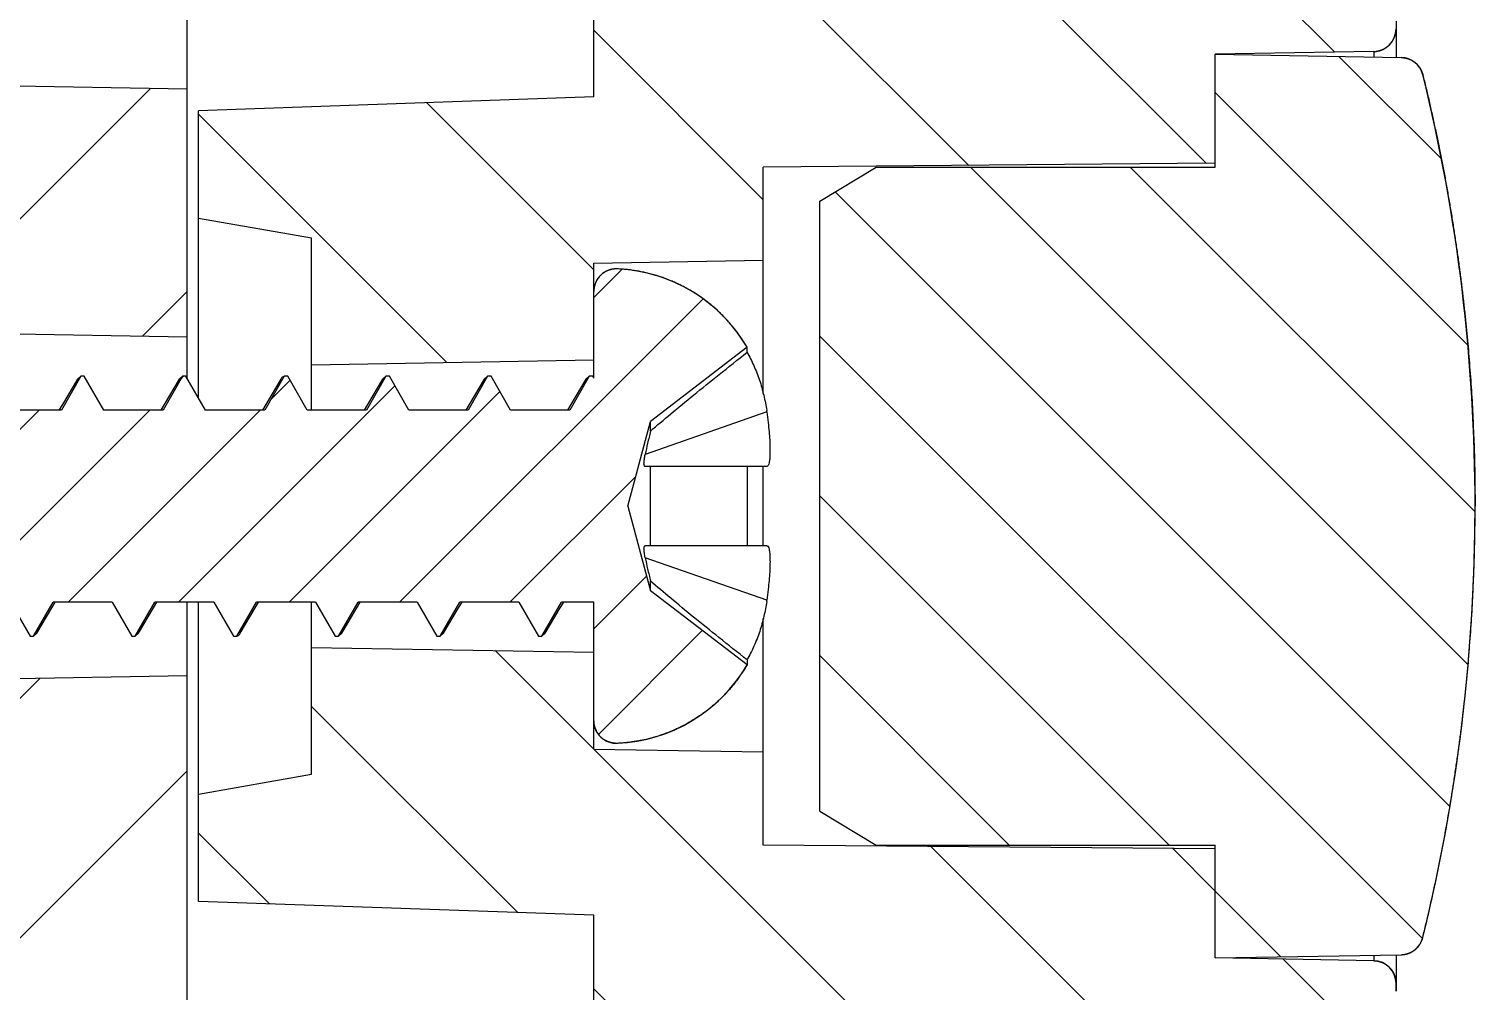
# Model space of a CAD drawing. Header units: millimetres. Extents: x 1884 to 2552, y 611 to 826.
# Drawn here: x 1997.58 to 2010.38, y 703.25 to 711.76 of the extents above; entities that cross this region are included whole.
import ezdxf

# ---------------------------------------------------------------- set-up
doc = ezdxf.new("R2010")
doc.units = ezdxf.units.MM

msp = doc.modelspace()

# ---------------------------------------------------------------- hatches: boundary and pattern name
at = {"linetype": 'Continuous'}
h = msp.add_hatch(dxfattribs=at)
h.set_pattern_fill('A', color=2, scale=1.5, angle=45, style=0, pattern_type=0)
h.set_pattern_definition([(45, (1517.2179, 507.6871), (-1.06066, 1.06066), [])])
edge = h.paths.add_edge_path()
edge.add_arc((1997.584, 641.725), 55.914, 91.4348, 98.331)
edge.add_line((1996.184, 697.622), (1996.184, 699.687))
edge.add_line((1995.034, 699.717), (1996.184, 699.687))
edge.add_line((1995.034, 699.717), (1995.034, 701.749))
edge.add_line((1995.784, 701.756), (1995.034, 701.749))
edge.add_line((1995.784, 704.713), (1995.784, 701.756))
edge.add_line((1995.784, 704.713), (1996.084, 705.021))
edge.add_line((1996.084, 705.021), (1996.784, 705.039))
edge.add_line((1996.784, 706.001), (1996.784, 705.039))
edge.add_line((1996.784, 706.001), (1998.984, 706.039))
edge.add_line((1998.984, 700.755), (1998.984, 706.039))
edge.add_line((1997.984, 700.737), (1998.984, 700.755))
edge.add_line((1997.984, 699.568), (1997.984, 700.737))
edge.add_line((1998.984, 699.542), (1997.984, 699.568))
edge.add_line((1998.984, 697.622), (1998.984, 699.542))
edge.add_arc((1997.584, 641.725), 55.914, 81.669, 88.5653)
edge.add_spline(control_points=[(2005.833, 697.011), (2005.785, 697.029), (2005.736, 697.042), (2005.685, 697.049)], knot_values=[0, 0, 0, 0, 1, 1, 1, 1], weights=[1, 0.996024, 0.996024, 1], degree=3, periodic=0)
edge.add_arc((2005.637, 696.497), 0.55, 321.7508, 429.1477)
edge.add_spline(control_points=[(2005.473, 695.793), (2005.712, 695.839), (2005.919, 695.966), (2006.069, 696.156)], knot_values=[0, 0, 0, 0, 1, 1, 1, 1], weights=[1, 0.958129, 0.958129, 1], degree=3, periodic=0)
edge.add_arc((1997.584, 736.679), 41.64, 270, 280.9218)
edge.add_arc((1997.584, 736.679), 41.64, 259.0782, 270)
edge.add_spline(control_points=[(1989.098, 696.156), (1989.249, 695.966), (1989.456, 695.839), (1989.694, 695.793)], knot_values=[0, 0, 0, 0, 1, 1, 1, 1], weights=[1, 0.958127, 0.958127, 1], degree=3, periodic=0)
edge.add_arc((1989.53, 696.497), 0.55, 110.8502, 218.248)
edge.add_spline(control_points=[(1989.482, 697.049), (1989.432, 697.042), (1989.382, 697.029), (1989.335, 697.011)], knot_values=[0, 0, 0, 0, 1, 1, 1, 1], weights=[1, 0.996025, 0.996025, 1], degree=3, periodic=0)
edge = h.paths.add_edge_path()
edge.add_line((1998.984, 709.039), (1998.984, 711.233))
edge.add_line((1996.784, 709.078), (1998.984, 709.039))
edge.add_line((1996.784, 710.039), (1996.784, 709.078))
edge.add_line((1996.084, 710.058), (1996.784, 710.039))
edge.add_line((1995.784, 710.366), (1996.084, 710.058))
edge.add_line((1995.784, 711.289), (1995.784, 710.366))
edge.add_line((1995.784, 711.289), (1998.984, 711.233))
edge = h.paths.add_edge_path()
edge.add_line((1998.984, 804.457), (1998.984, 802.537))
edge.add_line((1997.984, 802.511), (1998.984, 802.537))
edge.add_line((1997.984, 802.511), (1997.984, 801.341))
edge.add_line((1998.984, 801.324), (1997.984, 801.341))
edge.add_line((1998.984, 801.324), (1998.984, 800.351))
edge.add_line((1996.184, 800.326), (1998.984, 800.351))
edge.add_line((1996.184, 801.599), (1996.184, 800.326))
edge.add_line((1996.184, 801.599), (1995.034, 801.639))
edge.add_line((1995.034, 802.362), (1995.034, 801.639))
edge.add_line((1996.184, 802.392), (1995.034, 802.362))
edge.add_line((1996.184, 804.457), (1996.184, 802.392))
edge.add_spline(control_points=[(1989.482, 805.029), (1991.703, 804.704), (1993.94, 804.513), (1996.184, 804.457)], knot_values=[0, 0, 0, 0, 1, 1, 1, 1], weights=[1, 0.998793, 0.998793, 1], degree=3, periodic=0)
edge.add_spline(control_points=[(1989.335, 805.068), (1989.382, 805.05), (1989.432, 805.037), (1989.482, 805.029)], knot_values=[0, 0, 0, 0, 1, 1, 1, 1], weights=[1, 0.996024, 0.996024, 1], degree=3, periodic=0)
edge.add_spline(control_points=[(1989.098, 805.922), (1988.847, 805.604), (1988.955, 805.212), (1989.335, 805.068)], knot_values=[0, 0, 0, 0, 1, 1, 1, 1], weights=[1, 0.728025, 0.728025, 1], degree=3, periodic=0)
edge.add_spline(control_points=[(1989.694, 806.285), (1989.456, 806.239), (1989.249, 806.113), (1989.098, 805.922)], knot_values=[0, 0, 0, 0, 1, 1, 1, 1], weights=[1, 0.95813, 0.95813, 1], degree=3, periodic=0)
edge.add_spline(control_points=[(1997.584, 807.039), (1994.934, 807.039), (1992.296, 806.787), (1989.694, 806.285)], knot_values=[0, 0, 0, 0, 1, 1, 1, 1], weights=[1, 0.996974, 0.996974, 1], degree=3, periodic=0)
edge.add_spline(control_points=[(2005.473, 806.285), (2002.871, 806.787), (2000.234, 807.039), (1997.584, 807.039)], knot_values=[0, 0, 0, 0, 1, 1, 1, 1], weights=[1, 0.996974, 0.996974, 1], degree=3, periodic=0)
edge.add_spline(control_points=[(2006.069, 805.922), (2005.919, 806.113), (2005.712, 806.239), (2005.473, 806.285)], knot_values=[0, 0, 0, 0, 1, 1, 1, 1], weights=[1, 0.95813, 0.95813, 1], degree=3, periodic=0)
edge.add_spline(control_points=[(2005.833, 805.068), (2006.212, 805.212), (2006.32, 805.604), (2006.069, 805.922)], knot_values=[0, 0, 0, 0, 1, 1, 1, 1], weights=[1, 0.728025, 0.728025, 1], degree=3, periodic=0)
edge.add_spline(control_points=[(2005.685, 805.029), (2005.736, 805.037), (2005.785, 805.05), (2005.833, 805.068)], knot_values=[0, 0, 0, 0, 1, 1, 1, 1], weights=[1, 0.996024, 0.996024, 1], degree=3, periodic=0)
edge.add_spline(control_points=[(1998.984, 804.457), (2001.228, 804.513), (2003.464, 804.704), (2005.685, 805.029)], knot_values=[0, 0, 0, 0, 1, 1, 1, 1], weights=[1, 0.998793, 0.998793, 1], degree=3, periodic=0)
h = msp.add_hatch(dxfattribs=at)
h.set_pattern_fill('DEFAULT__7', color=2, scale=1.5, angle=-45, style=0, pattern_type=0)
h.set_pattern_definition([(315, (1519.3392, 507.6871), (1.06066, 1.06066), [])])
edge = h.paths.add_edge_path()
edge.add_line((1999.084, 704.039), (1999.084, 704.989))
edge.add_line((1999.084, 704.989), (2000.084, 705.166))
edge.add_line((2000.084, 705.166), (2000.084, 706.289))
edge.add_line((2000.084, 706.289), (2002.584, 706.246))
edge.add_line((2002.584, 705.389), (2002.584, 706.246))
edge.add_line((2002.584, 705.389), (2004.084, 705.363))
edge.add_line((2004.084, 704.539), (2004.084, 705.363))
edge.add_line((2008.084, 704.504), (2004.084, 704.539))
edge.add_line((2008.084, 703.539), (2008.084, 704.504))
edge.add_line((2009.487, 703.515), (2008.084, 703.539))
edge.add_spline(control_points=[(2009.487, 703.515), (2009.603, 703.513), (2009.684, 703.43), (2009.684, 703.315)], knot_values=[0, 0, 0, 0, 1, 1, 1, 1], weights=[1, 0.808834, 0.808834, 1], degree=3, periodic=0)
edge.add_line((2009.684, 703.246), (2009.684, 703.315))
edge.add_spline(control_points=[(2009.551, 702.906), (2009.637, 703), (2009.684, 703.119), (2009.684, 703.246)], knot_values=[0, 0, 0, 0, 1, 1, 1, 1], weights=[1, 0.95415, 0.95415, 1], degree=3, periodic=0)
edge.add_spline(control_points=[(2009.084, 701.789), (2009.084, 702.197), (2009.24, 702.57), (2009.551, 702.906)], knot_values=[0, 0, 0, 0, 1, 1, 1, 1], degree=3, periodic=0)
edge.add_line((2009.084, 701.737), (2009.084, 701.789))
edge.add_spline(control_points=[(2007.104, 697.225), (2007.28, 697.346), (2007.601, 697.62), (2008.01, 698.114), (2008.342, 698.655), (2008.609, 699.233), (2008.815, 699.833), (2008.965, 700.452), (2009.06, 701.088), (2009.084, 701.519), (2009.084, 701.737)], knot_values=[0, 0, 0, 0, 0.125, 0.25, 0.375, 0.5, 0.625, 0.75, 0.875, 1, 1, 1, 1], degree=3, periodic=0)
edge.add_spline(control_points=[(2006.307, 697.058), (2006.588, 697.004), (2006.868, 697.063), (2007.104, 697.225)], knot_values=[0, 0, 0, 0, 1, 1, 1, 1], weights=[1, 0.948628, 0.948628, 1], degree=3, periodic=0)
edge.add_arc((1999.08, 659.072), 38.667, 79.2281, 89.2629)
edge.add_arc((1999.584, 698.236), 0.5, 180, 269.2659)
edge.add_line((1999.084, 698.236), (1999.084, 699.639))
edge.add_line((1998.084, 699.665), (1999.084, 699.639))
edge.add_line((1998.084, 699.665), (1998.084, 700.639))
edge.add_line((2006.093, 700.779), (1998.084, 700.639))
edge.add_arc((2006.084, 701.279), 0.5, 271, 360)
edge.add_line((2006.584, 701.279), (2006.584, 702.539))
edge.add_line((2002.584, 702.749), (2006.584, 702.539))
edge.add_line((2002.584, 702.749), (2002.584, 703.917))
edge.add_line((2002.584, 703.917), (1999.084, 704.039))
edge = h.paths.add_edge_path()
edge.add_line((1999.084, 710.089), (1999.084, 711.039))
edge.add_line((2002.584, 711.162), (1999.084, 711.039))
edge.add_line((2002.584, 711.162), (2002.584, 712.33))
edge.add_line((2002.584, 712.33), (2006.584, 712.539))
edge.add_line((2006.584, 712.539), (2006.584, 718.019))
edge.add_line((2009.084, 718.019), (2006.584, 718.019))
edge.add_line((2009.084, 713.289), (2009.084, 718.019))
edge.add_spline(control_points=[(2009.551, 712.172), (2009.24, 712.509), (2009.084, 712.881), (2009.084, 713.289)], knot_values=[0, 0, 0, 0, 1, 1, 1, 1], degree=3, periodic=0)
edge.add_spline(control_points=[(2009.684, 711.833), (2009.684, 711.96), (2009.637, 712.079), (2009.551, 712.172)], knot_values=[0, 0, 0, 0, 1, 1, 1, 1], weights=[1, 0.954149, 0.954149, 1], degree=3, periodic=0)
edge.add_line((2009.684, 711.764), (2009.684, 711.833))
edge.add_spline(control_points=[(2009.487, 711.564), (2009.603, 711.566), (2009.684, 711.648), (2009.684, 711.764)], knot_values=[0, 0, 0, 0, 1, 1, 1, 1], weights=[1, 0.808834, 0.808834, 1], degree=3, periodic=0)
edge.add_line((2009.487, 711.564), (2008.084, 711.539))
edge.add_line((2008.084, 710.574), (2008.084, 711.539))
edge.add_line((2008.084, 710.574), (2004.084, 710.539))
edge.add_line((2004.084, 709.716), (2004.084, 710.539))
edge.add_line((2002.584, 709.689), (2004.084, 709.716))
edge.add_line((2002.584, 708.833), (2002.584, 709.689))
edge.add_line((2000.084, 708.789), (2002.584, 708.833))
edge.add_line((2000.084, 708.789), (2000.084, 709.913))
edge.add_line((1999.084, 710.089), (2000.084, 709.913))
edge = h.paths.add_edge_path()
edge.add_line((2009.084, 718.019), (2006.584, 718.019))
edge.add_line((2009.084, 718.019), (2006.584, 718.019))
edge = h.paths.add_edge_path()
edge.add_line((2009.084, 800.339), (2009.084, 771.066))
edge.add_line((2008.784, 771.039), (2009.084, 771.066))
edge.add_line((2008.784, 731.039), (2008.784, 771.039))
edge.add_line((2008.784, 731.039), (2009.084, 731.013))
edge.add_line((2009.084, 731.013), (2009.084, 718.019))
edge.add_line((2009.084, 718.019), (2006.584, 718.019))
edge.add_line((2006.584, 791.852), (2006.584, 718.019))
edge.add_line((2006.584, 791.852), (2001.584, 791.939))
edge.add_line((2001.584, 793.039), (2001.584, 791.939))
edge.add_line((2007.084, 793.135), (2001.584, 793.039))
edge.add_line((2007.084, 794.943), (2007.084, 793.135))
edge.add_line((2007.084, 794.943), (2001.584, 795.039))
edge.add_line((2001.584, 796.139), (2001.584, 795.039))
edge.add_line((2006.584, 796.227), (2001.584, 796.139))
edge.add_line((2006.584, 800.8), (2006.584, 796.227))
edge.add_spline(control_points=[(2006.093, 801.3), (2006.381, 801.294), (2006.584, 801.088), (2006.584, 800.8)], knot_values=[0, 0, 0, 0, 1, 1, 1, 1], weights=[1, 0.808834, 0.808834, 1], degree=3, periodic=0)
edge.add_line((1998.084, 801.439), (2006.093, 801.3))
edge.add_line((1998.084, 802.413), (1998.084, 801.439))
edge.add_line((1999.084, 802.439), (1998.084, 802.413))
edge.add_line((1999.084, 803.843), (1999.084, 802.439))
edge.add_spline(control_points=[(1999.577, 804.342), (1999.287, 804.339), (1999.084, 804.132), (1999.084, 803.843)], knot_values=[0, 0, 0, 0, 1, 1, 1, 1], weights=[1, 0.807748, 0.807748, 1], degree=3, periodic=0)
edge.add_arc((1999.08, 843.007), 38.667, 270.7371, 280.7721)
edge.add_spline(control_points=[(2007.105, 804.853), (2006.869, 805.015), (2006.588, 805.074), (2006.307, 805.021)], knot_values=[0, 0, 0, 0, 1, 1, 1, 1], weights=[1, 0.948548, 0.948548, 1], degree=3, periodic=0)
edge.add_spline(control_points=[(2009.084, 800.339), (2009.084, 801.952), (2008.431, 803.94), (2007.105, 804.853)], knot_values=[0, 0, 0, 0, 1, 1, 1, 1], degree=3, periodic=0)
h = msp.add_hatch(dxfattribs=at)
h.set_pattern_fill('DEFAULT__5', color=2, angle=-45, style=0, pattern_type=0)
h.set_pattern_definition([(315, (1518.9857, 507.3336), (0.7071068, 0.7071068), [])])
edge = h.paths.add_edge_path()
edge.add_line((2008.084, 711.539), (2009.73, 711.511))
edge.add_spline(control_points=[(2009.73, 711.511), (2009.825, 711.509), (2009.899, 711.45), (2009.921, 711.358)], knot_values=[0, 0, 0, 0, 1, 1, 1, 1], weights=[1, 0.861587, 0.861587, 1], degree=3, periodic=0)
edge.add_spline(control_points=[(2009.921, 711.358), (2010.229, 710.107), (2010.384, 708.828), (2010.384, 707.539)], knot_values=[0, 0, 0, 0, 1, 1, 1, 1], weights=[1, 0.99516, 0.99516, 1], degree=3, periodic=0)
edge.add_spline(control_points=[(2009.921, 703.72), (2010.229, 704.972), (2010.384, 706.251), (2010.384, 707.539)], knot_values=[0, 0, 0, 0, 1, 1, 1, 1], weights=[1, 0.99516, 0.99516, 1], degree=3, periodic=0)
edge.add_spline(control_points=[(2009.73, 703.568), (2009.825, 703.57), (2009.899, 703.629), (2009.921, 703.72)], knot_values=[0, 0, 0, 0, 1, 1, 1, 1], weights=[1, 0.861587, 0.861587, 1], degree=3, periodic=0)
edge.add_line((2008.084, 703.539), (2009.73, 703.568))
edge.add_line((2008.084, 703.539), (2008.084, 704.539))
edge.add_line((2005.084, 704.539), (2008.084, 704.539))
edge.add_line((2004.584, 704.839), (2005.084, 704.539))
edge.add_line((2004.584, 704.839), (2004.584, 710.239))
edge.add_line((2004.584, 710.239), (2005.084, 710.539))
edge.add_line((2005.084, 710.539), (2008.084, 710.539))
edge.add_line((2008.084, 710.539), (2008.084, 711.539))
h = msp.add_hatch(dxfattribs=at)
h.set_pattern_fill('DEFAULT__6', color=2, scale=0.691258, angle=45, style=0, pattern_type=0)
h.set_pattern_definition([(45, (1518.2786, 506.62645), (-0.4887931, 0.4887931), [])])
edge = h.paths.add_edge_path()
edge.add_line((2002.584, 705.639), (2002.584, 706.689))
edge.add_line((2002.584, 706.689), (2002.297, 706.689))
edge.add_line((2002.124, 706.389), (2002.297, 706.689))
edge.add_line((2002.094, 706.389), (2002.124, 706.389))
edge.add_line((2001.921, 706.689), (2002.094, 706.389))
edge.add_line((2001.921, 706.689), (2001.397, 706.689))
edge.add_line((2001.224, 706.389), (2001.397, 706.689))
edge.add_line((2001.194, 706.389), (2001.224, 706.389))
edge.add_line((2001.021, 706.689), (2001.194, 706.389))
edge.add_line((2001.021, 706.689), (2000.497, 706.689))
edge.add_line((2000.324, 706.389), (2000.497, 706.689))
edge.add_line((2000.294, 706.389), (2000.324, 706.389))
edge.add_line((2000.121, 706.689), (2000.294, 706.389))
edge.add_line((2000.121, 706.689), (1999.597, 706.689))
edge.add_line((1999.424, 706.389), (1999.597, 706.689))
edge.add_line((1999.394, 706.389), (1999.424, 706.389))
edge.add_line((1999.221, 706.689), (1999.394, 706.389))
edge.add_line((1999.221, 706.689), (1998.697, 706.689))
edge.add_line((1998.524, 706.389), (1998.697, 706.689))
edge.add_line((1998.494, 706.389), (1998.524, 706.389))
edge.add_line((1998.321, 706.689), (1998.494, 706.389))
edge.add_line((1998.321, 706.689), (1997.797, 706.689))
edge.add_line((1997.624, 706.389), (1997.797, 706.689))
edge.add_line((1997.594, 706.389), (1997.624, 706.389))
edge.add_line((1997.421, 706.689), (1997.594, 706.389))
edge.add_line((1997.421, 706.689), (1996.897, 706.689))
edge.add_line((1996.724, 706.389), (1996.897, 706.689))
edge.add_line((1996.694, 706.389), (1996.724, 706.389))
edge.add_line((1996.521, 706.689), (1996.694, 706.389))
edge.add_line((1996.521, 706.689), (1995.997, 706.689))
edge.add_line((1995.824, 706.389), (1995.997, 706.689))
edge.add_line((1995.794, 706.389), (1995.824, 706.389))
edge.add_line((1995.621, 706.689), (1995.794, 706.389))
edge.add_line((1995.621, 706.689), (1995.097, 706.689))
edge.add_line((1994.924, 706.389), (1995.097, 706.689))
edge.add_line((1994.894, 706.389), (1994.924, 706.389))
edge.add_line((1994.721, 706.689), (1994.894, 706.389))
edge.add_line((1994.721, 706.689), (1994.197, 706.689))
edge.add_line((1994.024, 706.389), (1994.197, 706.689))
edge.add_line((1993.994, 706.389), (1994.024, 706.389))
edge.add_line((1993.821, 706.689), (1993.994, 706.389))
edge.add_line((1993.821, 706.689), (1993.271, 706.689))
edge.add_line((1993.124, 706.434), (1993.271, 706.689))
edge.add_line((1993.094, 706.434), (1993.124, 706.434))
edge.add_line((1992.938, 706.704), (1993.094, 706.434))
edge.add_spline(control_points=[(1992.938, 706.704), (1992.717, 706.726), (1992.5, 706.772), (1992.289, 706.842)], knot_values=[0, 0, 0, 0, 1, 1, 1, 1], weights=[1, 0.995912, 0.995912, 1], degree=3, periodic=0)
edge.add_line((1992.224, 706.729), (1992.289, 706.842))
edge.add_line((1992.194, 706.729), (1992.224, 706.729))
edge.add_line((1992.085, 706.918), (1992.194, 706.729))
edge.add_line((1992.085, 706.918), (1991.385, 707.207))
edge.add_line((1991.324, 707.101), (1991.385, 707.207))
edge.add_line((1991.294, 707.101), (1991.324, 707.101))
edge.add_line((1991.185, 707.29), (1991.294, 707.101))
edge.add_line((1991.185, 707.29), (1990.584, 707.539))
edge.add_line((1991.635, 707.975), (1990.584, 707.539))
edge.add_line((1991.744, 708.164), (1991.635, 707.975))
edge.add_line((1991.774, 708.164), (1991.744, 708.164))
edge.add_line((1991.835, 708.058), (1991.774, 708.164))
edge.add_line((1992.085, 708.161), (1991.835, 708.058))
edge.add_spline(control_points=[(1992.512, 708.302), (1992.366, 708.265), (1992.223, 708.218), (1992.085, 708.161)], knot_values=[0, 0, 0, 0, 1, 1, 1, 1], weights=[1, 0.998122, 0.998122, 1], degree=3, periodic=0)
edge.add_line((1992.644, 708.53), (1992.512, 708.302))
edge.add_line((1992.674, 708.53), (1992.644, 708.53))
edge.add_line((1992.775, 708.354), (1992.674, 708.53))
edge.add_spline(control_points=[(1993.233, 708.389), (1993.079, 708.389), (1992.927, 708.378), (1992.775, 708.354)], knot_values=[0, 0, 0, 0, 1, 1, 1, 1], weights=[1, 0.998047, 0.998047, 1], degree=3, periodic=0)
edge.add_line((1993.371, 708.389), (1993.233, 708.389))
edge.add_line((1993.544, 708.689), (1993.371, 708.389))
edge.add_line((1993.574, 708.689), (1993.544, 708.689))
edge.add_line((1993.747, 708.389), (1993.574, 708.689))
edge.add_line((1994.271, 708.389), (1993.747, 708.389))
edge.add_line((1994.444, 708.689), (1994.271, 708.389))
edge.add_line((1994.474, 708.689), (1994.444, 708.689))
edge.add_line((1994.647, 708.389), (1994.474, 708.689))
edge.add_line((1995.171, 708.389), (1994.647, 708.389))
edge.add_line((1995.344, 708.689), (1995.171, 708.389))
edge.add_line((1995.374, 708.689), (1995.344, 708.689))
edge.add_line((1995.547, 708.389), (1995.374, 708.689))
edge.add_line((1996.071, 708.389), (1995.547, 708.389))
edge.add_line((1996.244, 708.689), (1996.071, 708.389))
edge.add_line((1996.274, 708.689), (1996.244, 708.689))
edge.add_line((1996.447, 708.389), (1996.274, 708.689))
edge.add_line((1996.971, 708.389), (1996.447, 708.389))
edge.add_line((1997.144, 708.689), (1996.971, 708.389))
edge.add_line((1997.174, 708.689), (1997.144, 708.689))
edge.add_line((1997.347, 708.389), (1997.174, 708.689))
edge.add_line((1997.871, 708.389), (1997.347, 708.389))
edge.add_line((1998.044, 708.689), (1997.871, 708.389))
edge.add_line((1998.074, 708.689), (1998.044, 708.689))
edge.add_line((1998.247, 708.389), (1998.074, 708.689))
edge.add_line((1998.771, 708.389), (1998.247, 708.389))
edge.add_line((1998.944, 708.689), (1998.771, 708.389))
edge.add_line((1998.974, 708.689), (1998.944, 708.689))
edge.add_line((1999.147, 708.389), (1998.974, 708.689))
edge.add_line((1999.671, 708.389), (1999.147, 708.389))
edge.add_line((1999.844, 708.689), (1999.671, 708.389))
edge.add_line((1999.874, 708.689), (1999.844, 708.689))
edge.add_line((2000.047, 708.389), (1999.874, 708.689))
edge.add_line((2000.571, 708.389), (2000.047, 708.389))
edge.add_line((2000.744, 708.689), (2000.571, 708.389))
edge.add_line((2000.774, 708.689), (2000.744, 708.689))
edge.add_line((2000.947, 708.389), (2000.774, 708.689))
edge.add_line((2001.471, 708.389), (2000.947, 708.389))
edge.add_line((2001.644, 708.689), (2001.471, 708.389))
edge.add_line((2001.674, 708.689), (2001.644, 708.689))
edge.add_line((2001.847, 708.389), (2001.674, 708.689))
edge.add_line((2002.371, 708.389), (2001.847, 708.389))
edge.add_line((2002.544, 708.689), (2002.371, 708.389))
edge.add_line((2002.574, 708.689), (2002.544, 708.689))
edge.add_line((2002.584, 708.672), (2002.574, 708.689))
edge.add_line((2002.584, 708.672), (2002.584, 709.44))
edge.add_spline(control_points=[(2002.793, 709.639), (2002.672, 709.645), (2002.584, 709.561), (2002.584, 709.44)], knot_values=[0, 0, 0, 0, 1, 1, 1, 1], weights=[1, 0.794051, 0.794051, 1], degree=3, periodic=0)
edge.add_spline(control_points=[(2003.94, 708.945), (2003.695, 709.366), (2003.279, 709.618), (2002.793, 709.639)], knot_values=[0, 0, 0, 0, 1, 1, 1, 1], weights=[1, 0.918625, 0.918625, 1], degree=3, periodic=0)
edge.add_line((2003.94, 708.945), (2003.085, 708.289))
edge.add_line((2002.884, 707.539), (2003.085, 708.289))
edge.add_line((2002.884, 707.539), (2003.085, 706.789))
edge.add_line((2003.94, 706.133), (2003.085, 706.789))
edge.add_spline(control_points=[(2003.94, 706.133), (2003.695, 705.713), (2003.279, 705.461), (2002.793, 705.439)], knot_values=[0, 0, 0, 0, 1, 1, 1, 1], weights=[1, 0.918625, 0.918625, 1], degree=3, periodic=0)
edge.add_spline(control_points=[(2002.793, 705.439), (2002.672, 705.434), (2002.584, 705.518), (2002.584, 705.639)], knot_values=[0, 0, 0, 0, 1, 1, 1, 1], weights=[1, 0.794051, 0.794051, 1], degree=3, periodic=0)

# ---------------------------------------------------------------- linework, layer by layer
at = {"color": 7, "linetype": 'Continuous'}
for p, q in [((1998.984, 708.672), (1998.984, 801.324)), ((2002.584, 711.162), (2002.584, 712.33)), ((2002.584, 711.162), (2002.584, 712.33)), ((2009.684, 711.833), (2009.684, 711.511)), ((2009.487, 711.564), (2008.084, 711.539)), ((2009.487, 711.564), (2008.084, 711.539)), ((2009.487, 711.564), (2009.487, 711.515)), ((2008.084, 710.539), (2008.084, 711.539)), ((2008.084, 711.539), (2009.73, 711.511)), ((2008.084, 710.574), (2008.084, 711.539)), ((2008.084, 710.539), (2008.084, 711.539)), ((2008.084, 711.539), (2009.73, 711.511)), ((1995.784, 711.289), (1998.984, 711.233)), ((1995.784, 711.289), (1998.984, 711.233)), ((1998.984, 709.039), (1998.984, 711.233)), ((2002.584, 711.162), (1999.084, 711.039)), ((2002.584, 711.162), (1999.084, 711.039)), ((1999.084, 708.499), (1999.084, 711.039)), ((1999.084, 710.089), (1999.084, 711.039)), ((2008.084, 710.574), (2004.084, 710.539)), ((2008.084, 710.574), (2004.084, 710.539)), ((2004.084, 708.535), (2004.084, 710.539)), ((2004.084, 709.716), (2004.084, 710.539)), ((2004.584, 710.239), (2005.084, 710.539)), ((2004.584, 710.239), (2005.084, 710.539)), ((2005.084, 710.539), (2008.084, 710.539)), ((2005.084, 710.539), (2008.084, 710.539)), ((2004.584, 704.839), (2004.584, 710.239)), ((2004.584, 704.839), (2004.584, 710.239)), ((1999.084, 710.089), (2000.084, 709.913)), ((1999.084, 710.089), (2000.084, 709.913)), ((2000.084, 708.389), (2000.084, 709.913)), ((2000.084, 708.789), (2000.084, 709.913)), ((2002.584, 709.689), (2004.084, 709.716)), ((2002.584, 709.689), (2004.084, 709.716)), ((2002.584, 708.672), (2002.584, 709.689)), ((2002.584, 708.833), (2002.584, 709.689)), ((2002.584, 708.672), (2002.584, 709.44)), ((1996.784, 709.078), (1998.984, 709.039)), ((1996.784, 709.078), (1998.984, 709.039)), ((2003.94, 708.945), (2003.085, 708.289)), ((2003.94, 708.945), (2003.085, 708.289)), ((2003.94, 708.901), (2003.94, 708.945)), ((2000.084, 708.789), (2002.584, 708.833)), ((2000.084, 708.789), (2002.584, 708.833)), ((1998.044, 708.689), (1997.871, 708.389)), ((1998.044, 708.689), (1997.871, 708.389)), ((1998.013, 708.663), (1997.88, 708.439)), ((1998.013, 708.663), (1998.044, 708.689)), ((1998.074, 708.689), (1998.044, 708.689)), ((1998.074, 708.689), (1998.044, 708.689)), ((1998.247, 708.389), (1998.074, 708.689)), ((1998.247, 708.389), (1998.074, 708.689)), ((1998.944, 708.689), (1998.771, 708.389)), ((1998.944, 708.689), (1998.771, 708.389)), ((1998.913, 708.663), (1998.78, 708.439)), ((1998.913, 708.663), (1998.944, 708.689)), ((1998.974, 708.689), (1998.944, 708.689)), ((1998.974, 708.689), (1998.944, 708.689)), ((1999.147, 708.389), (1998.974, 708.689)), ((1999.147, 708.389), (1998.974, 708.689)), ((1999.844, 708.689), (1999.671, 708.389)), ((1999.844, 708.689), (1999.671, 708.389)), ((1999.813, 708.663), (1999.68, 708.439)), ((1999.874, 708.689), (1999.844, 708.689)), ((1999.874, 708.689), (1999.844, 708.689)), ((2000.047, 708.389), (1999.874, 708.689)), ((2000.047, 708.389), (1999.874, 708.689)), ((2000.744, 708.689), (2000.571, 708.389)), ((2000.744, 708.689), (2000.571, 708.389)), ((2000.713, 708.663), (2000.58, 708.439)), ((2000.713, 708.663), (2000.744, 708.689)), ((2000.774, 708.689), (2000.744, 708.689)), ((2000.774, 708.689), (2000.744, 708.689)), ((2000.947, 708.389), (2000.774, 708.689)), ((2000.947, 708.389), (2000.774, 708.689)), ((2001.644, 708.689), (2001.471, 708.389)), ((2001.644, 708.689), (2001.471, 708.389)), ((2001.613, 708.663), (2001.48, 708.439)), ((2001.613, 708.663), (2001.644, 708.689)), ((2001.674, 708.689), (2001.644, 708.689)), ((2001.674, 708.689), (2001.644, 708.689)), ((2001.847, 708.389), (2001.674, 708.689)), ((2001.847, 708.389), (2001.674, 708.689)), ((2002.544, 708.689), (2002.371, 708.389)), ((2002.544, 708.689), (2002.371, 708.389)), ((2002.513, 708.663), (2002.38, 708.439)), ((2002.513, 708.663), (2002.544, 708.689)), ((2002.574, 708.689), (2002.544, 708.689)), ((2002.574, 708.689), (2002.544, 708.689)), ((2002.584, 708.672), (2002.574, 708.689)), ((2002.584, 708.672), (2002.574, 708.689)), ((1997.871, 708.389), (1997.347, 708.389)), ((1997.871, 708.389), (1997.347, 708.389)), ((1997.88, 708.439), (1997.85, 708.389)), ((1998.771, 708.389), (1998.247, 708.389)), ((1998.771, 708.389), (1998.247, 708.389)), ((1998.78, 708.439), (1998.75, 708.389)), ((1999.671, 708.389), (1999.147, 708.389)), ((1999.671, 708.389), (1999.147, 708.389)), ((1999.68, 708.439), (1999.65, 708.389)), ((2000.571, 708.389), (2000.047, 708.389)), ((2000.571, 708.389), (2000.047, 708.389)), ((2000.58, 708.439), (2000.55, 708.389)), ((2001.471, 708.389), (2000.947, 708.389)), ((2001.471, 708.389), (2000.947, 708.389)), ((2001.48, 708.439), (2001.45, 708.389)), ((2002.371, 708.389), (2001.847, 708.389)), ((2002.371, 708.389), (2001.847, 708.389)), ((2002.38, 708.439), (2002.35, 708.389)), ((2004.115, 708.373), (2003.038, 707.997)), ((2002.884, 707.539), (2003.085, 708.289)), ((2002.884, 707.539), (2003.085, 708.289)), ((2003.085, 708.203), (2003.085, 708.289)), ((2004.115, 707.889), (2003.038, 707.889)), ((2003.085, 707.189), (2003.085, 707.889)), ((2003.94, 707.889), (2003.94, 707.189)), ((2004.084, 707.189), (2004.084, 707.889)), ((2002.884, 707.539), (2003.085, 706.789)), ((2002.884, 707.539), (2003.085, 706.789)), ((2004.115, 707.189), (2003.038, 707.189)), ((2004.115, 706.706), (2003.038, 707.082)), ((2003.085, 706.789), (2003.085, 706.876)), ((1997.421, 706.689), (1997.594, 706.389)), ((1997.421, 706.689), (1997.594, 706.389)), ((1997.624, 706.389), (1997.797, 706.689)), ((1997.624, 706.389), (1997.797, 706.689)), ((1997.787, 706.638), (1997.817, 706.689)), ((1998.321, 706.689), (1997.797, 706.689)), ((1998.321, 706.689), (1997.797, 706.689)), ((1998.321, 706.689), (1998.494, 706.389)), ((1998.321, 706.689), (1998.494, 706.389)), ((1998.524, 706.389), (1998.697, 706.689)), ((1998.524, 706.389), (1998.697, 706.689)), ((1998.687, 706.638), (1998.717, 706.689)), ((1999.221, 706.689), (1998.697, 706.689)), ((1999.221, 706.689), (1998.697, 706.689)), ((1998.984, 700.755), (1998.984, 706.689)), ((1999.084, 704.039), (1999.084, 706.689)), ((1999.221, 706.689), (1999.394, 706.389)), ((1999.221, 706.689), (1999.394, 706.389)), ((1999.424, 706.389), (1999.597, 706.689)), ((1999.424, 706.389), (1999.597, 706.689)), ((1999.587, 706.638), (1999.617, 706.689)), ((2000.121, 706.689), (1999.597, 706.689)), ((2000.121, 706.689), (1999.597, 706.689)), ((2000.084, 705.166), (2000.084, 706.689)), ((2000.121, 706.689), (2000.294, 706.389)), ((2000.121, 706.689), (2000.294, 706.389)), ((2000.324, 706.389), (2000.497, 706.689)), ((2000.324, 706.389), (2000.497, 706.689)), ((2000.487, 706.638), (2000.517, 706.689)), ((2001.021, 706.689), (2000.497, 706.689)), ((2001.021, 706.689), (2000.497, 706.689)), ((2001.021, 706.689), (2001.194, 706.389)), ((2001.021, 706.689), (2001.194, 706.389)), ((2001.224, 706.389), (2001.397, 706.689)), ((2001.224, 706.389), (2001.397, 706.689)), ((2001.387, 706.638), (2001.417, 706.689)), ((2001.921, 706.689), (2001.397, 706.689)), ((2001.921, 706.689), (2001.397, 706.689)), ((2001.921, 706.689), (2002.094, 706.389)), ((2001.921, 706.689), (2002.094, 706.389)), ((2002.124, 706.389), (2002.297, 706.689)), ((2002.124, 706.389), (2002.297, 706.689)), ((2002.287, 706.638), (2002.317, 706.689)), ((2002.584, 706.689), (2002.297, 706.689)), ((2002.584, 706.689), (2002.297, 706.689)), ((2002.584, 705.389), (2002.584, 706.689)), ((2002.584, 705.639), (2002.584, 706.689)), ((2003.94, 706.133), (2003.085, 706.789)), ((2003.94, 706.133), (2003.085, 706.789)), ((1997.654, 706.415), (1997.787, 706.638)), ((1998.554, 706.415), (1998.687, 706.638)), ((1999.454, 706.415), (1999.587, 706.638)), ((2000.354, 706.415), (2000.487, 706.638)), ((2001.254, 706.415), (2001.387, 706.638)), ((2002.154, 706.415), (2002.287, 706.638)), ((2004.084, 704.539), (2004.084, 706.544)), ((1997.594, 706.389), (1997.624, 706.389)), ((1997.594, 706.389), (1997.624, 706.389)), ((1997.624, 706.389), (1997.654, 706.415)), ((1998.494, 706.389), (1998.524, 706.389)), ((1998.494, 706.389), (1998.524, 706.389)), ((1998.524, 706.389), (1998.554, 706.415)), ((1999.394, 706.389), (1999.424, 706.389)), ((1999.394, 706.389), (1999.424, 706.389)), ((2000.294, 706.389), (2000.324, 706.389)), ((2000.294, 706.389), (2000.324, 706.389)), ((2000.324, 706.389), (2000.354, 706.415)), ((2001.194, 706.389), (2001.224, 706.389)), ((2001.194, 706.389), (2001.224, 706.389)), ((2001.224, 706.389), (2001.254, 706.415)), ((2002.094, 706.389), (2002.124, 706.389)), ((2002.094, 706.389), (2002.124, 706.389)), ((2002.124, 706.389), (2002.154, 706.415)), ((2000.084, 706.289), (2002.584, 706.246)), ((2000.084, 706.289), (2002.584, 706.246)), ((2000.084, 705.166), (2000.084, 706.289)), ((2002.584, 705.389), (2002.584, 706.246)), ((2003.94, 706.178), (2003.94, 706.133)), ((1996.784, 706.001), (1998.984, 706.039)), ((1996.784, 706.001), (1998.984, 706.039)), ((1998.984, 700.755), (1998.984, 706.039)), ((2002.584, 705.389), (2004.084, 705.363)), ((2002.584, 705.389), (2004.084, 705.363)), ((2004.084, 704.539), (2004.084, 705.363)), ((1999.084, 704.989), (2000.084, 705.166)), ((1999.084, 704.989), (2000.084, 705.166)), ((1999.084, 704.039), (1999.084, 704.989)), ((2004.584, 704.839), (2005.084, 704.539)), ((2004.584, 704.839), (2005.084, 704.539)), ((2008.084, 704.504), (2004.084, 704.539)), ((2008.084, 704.504), (2004.084, 704.539)), ((2005.084, 704.539), (2008.084, 704.539)), ((2005.084, 704.539), (2008.084, 704.539)), ((2008.084, 703.539), (2008.084, 704.539)), ((2008.084, 703.539), (2008.084, 704.539)), ((2008.084, 703.539), (2008.084, 704.504)), ((2002.584, 703.917), (1999.084, 704.039)), ((2002.584, 703.917), (1999.084, 704.039)), ((2002.584, 702.749), (2002.584, 703.917)), ((2002.584, 702.749), (2002.584, 703.917)), ((2008.084, 703.539), (2009.73, 703.568)), ((2008.084, 703.539), (2009.73, 703.568)), ((2009.487, 703.515), (2008.084, 703.539)), ((2009.487, 703.515), (2008.084, 703.539)), ((2009.487, 703.564), (2009.487, 703.515)), ((2009.684, 703.568), (2009.684, 703.246)), ((2009.684, 703.246), (2009.684, 703.315))]:
    msp.add_line(p, q, dxfattribs=at)
for centre, radius, start, end in [((2009.484, 711.764), 0.2, 271, 360), ((2009.727, 711.311), 0.2, 13.8171, 89), ((1994.393, 707.539), 15.991, 346.1829, 13.8171), ((2002.784, 709.44), 0.2, 87.4309, 180), ((2002.73, 708.241), 1.4, 30.2199, 87.4309), ((1998.184, 707.539), 5.99, 7.9965, 8.1127), ((1998.184, 707.539), 5.99, 351.8873, 352.0035), ((2002.73, 706.838), 1.4, 272.5691, 329.7801), ((2002.784, 705.639), 0.2, 180, 272.5691), ((2009.727, 703.768), 0.2, 271, 346.1829), ((2009.484, 703.315), 0.2, 0, 89)]:
    msp.add_arc(centre, radius, start, end, dxfattribs=at)
for points, start_tangent, end_tangent in [([(2009.487, 711.564), (2009.492, 711.564), (2009.496, 711.564), (2009.501, 711.564), (2009.505, 711.565), (2009.51, 711.565), (2009.514, 711.566), (2009.519, 711.567), (2009.523, 711.568), (2009.528, 711.569), (2009.532, 711.57), (2009.537, 711.571), (2009.542, 711.572), (2009.546, 711.574), (2009.551, 711.575), (2009.555, 711.577), (2009.56, 711.579), (2009.564, 711.581), (2009.569, 711.583), (2009.573, 711.585), (2009.578, 711.587), (2009.582, 711.59), (2009.587, 711.592), (2009.591, 711.595), (2009.595, 711.598), (2009.599, 711.601), (2009.603, 711.603), (2009.607, 711.607), (2009.611, 711.61), (2009.615, 711.613), (2009.619, 711.616), (2009.623, 711.62), (2009.626, 711.624), (2009.63, 711.627), (2009.633, 711.631), (2009.637, 711.635), (2009.64, 711.639), (2009.643, 711.643), (2009.646, 711.647), (2009.649, 711.651), (2009.652, 711.655), (2009.655, 711.66), (2009.657, 711.664), (2009.66, 711.668), (2009.662, 711.673), (2009.664, 711.677), (2009.666, 711.682), (2009.668, 711.686), (2009.67, 711.691), (2009.672, 711.695), (2009.673, 711.7), (2009.675, 711.705), (2009.676, 711.709), (2009.677, 711.714), (2009.679, 711.719), (2009.68, 711.723), (2009.681, 711.728), (2009.681, 711.732), (2009.682, 711.737), (2009.683, 711.741), (2009.683, 711.746), (2009.683, 711.75), (2009.684, 711.755), (2009.684, 711.759), (2009.684, 711.764)], (0.999848, 0.017452), (0, 1)), ([(2009.73, 711.511), (2009.734, 711.51), (2009.738, 711.51), (2009.742, 711.51), (2009.746, 711.51), (2009.75, 711.509), (2009.754, 711.509), (2009.757, 711.508), (2009.761, 711.508), (2009.765, 711.507), (2009.769, 711.506), (2009.773, 711.505), (2009.777, 711.504), (2009.781, 711.503), (2009.785, 711.502), (2009.789, 711.501), (2009.793, 711.499), (2009.797, 711.498), (2009.801, 711.496), (2009.805, 711.495), (2009.808, 711.493), (2009.812, 711.492), (2009.816, 711.49), (2009.82, 711.488), (2009.823, 711.486), (2009.827, 711.484), (2009.831, 711.482), (2009.834, 711.479), (2009.838, 711.477), (2009.841, 711.475), (2009.845, 711.472), (2009.848, 711.47), (2009.852, 711.467), (2009.855, 711.464), (2009.858, 711.461), (2009.861, 711.459), (2009.864, 711.456), (2009.867, 711.453), (2009.87, 711.45), (2009.873, 711.447), (2009.876, 711.444), (2009.879, 711.44), (2009.882, 711.437), (2009.884, 711.434), (2009.887, 711.431), (2009.889, 711.427), (2009.892, 711.424), (2009.894, 711.42), (2009.896, 711.417), (2009.898, 711.413), (2009.901, 711.41), (2009.903, 711.406), (2009.904, 711.403), (2009.906, 711.399), (2009.908, 711.395), (2009.91, 711.392), (2009.911, 711.388), (2009.913, 711.384), (2009.914, 711.381), (2009.916, 711.377), (2009.917, 711.373), (2009.918, 711.37), (2009.919, 711.366), (2009.92, 711.362), (2009.921, 711.358)], (0.999848, -0.017452), (0.238823, -0.971063)), ([(2009.921, 711.358), (2009.949, 711.242), (2009.977, 711.124), (2010.003, 711.007), (2010.029, 710.889), (2010.054, 710.772), (2010.078, 710.653), (2010.101, 710.535), (2010.123, 710.417), (2010.144, 710.298), (2010.164, 710.179), (2010.184, 710.06), (2010.202, 709.941), (2010.22, 709.822), (2010.237, 709.702), (2010.253, 709.583), (2010.268, 709.463), (2010.282, 709.343), (2010.295, 709.223), (2010.307, 709.103), (2010.319, 708.983), (2010.329, 708.863), (2010.338, 708.743), (2010.347, 708.622), (2010.355, 708.502), (2010.362, 708.382), (2010.367, 708.261), (2010.372, 708.141), (2010.377, 708.021), (2010.38, 707.9), (2010.382, 707.78), (2010.383, 707.66), (2010.384, 707.539)], (0.238823, -0.971063), (0, -1)), ([(2002.793, 709.639), (2002.788, 709.639), (2002.784, 709.64), (2002.779, 709.639), (2002.774, 709.639), (2002.77, 709.639), (2002.765, 709.639), (2002.76, 709.638), (2002.755, 709.637), (2002.751, 709.637), (2002.746, 709.636), (2002.741, 709.635), (2002.736, 709.634), (2002.731, 709.632), (2002.726, 709.631), (2002.722, 709.63), (2002.717, 709.628), (2002.712, 709.626), (2002.707, 709.624), (2002.702, 709.622), (2002.698, 709.62), (2002.693, 709.618), (2002.688, 709.615), (2002.684, 709.613), (2002.679, 709.61), (2002.675, 709.607), (2002.67, 709.604), (2002.666, 709.601), (2002.662, 709.598), (2002.658, 709.595), (2002.653, 709.591), (2002.649, 709.588), (2002.646, 709.584), (2002.642, 709.58), (2002.638, 709.576), (2002.634, 709.573), (2002.631, 709.569), (2002.628, 709.564), (2002.624, 709.56), (2002.621, 709.556), (2002.618, 709.552), (2002.615, 709.547), (2002.612, 709.543), (2002.61, 709.538), (2002.607, 709.534), (2002.605, 709.529), (2002.603, 709.524), (2002.601, 709.52), (2002.599, 709.515), (2002.597, 709.51), (2002.595, 709.505), (2002.593, 709.501), (2002.592, 709.496), (2002.591, 709.491), (2002.589, 709.486), (2002.588, 709.482), (2002.587, 709.477), (2002.586, 709.472), (2002.586, 709.467), (2002.585, 709.463), (2002.585, 709.458), (2002.584, 709.453), (2002.584, 709.449), (2002.584, 709.444), (2002.584, 709.44)], (-0.998995, 0.044825), (0, -1)), ([(2003.94, 708.945), (2003.929, 708.963), (2003.918, 708.981), (2003.907, 708.999), (2003.895, 709.017), (2003.883, 709.035), (2003.871, 709.052), (2003.858, 709.069), (2003.846, 709.087), (2003.832, 709.104), (2003.819, 709.121), (2003.805, 709.137), (2003.791, 709.154), (2003.777, 709.17), (2003.762, 709.187), (2003.747, 709.203), (2003.732, 709.218), (2003.717, 709.234), (2003.701, 709.249), (2003.685, 709.265), (2003.669, 709.28), (2003.652, 709.294), (2003.635, 709.309), (2003.618, 709.323), (2003.601, 709.337), (2003.583, 709.351), (2003.566, 709.364), (2003.548, 709.377), (2003.53, 709.39), (2003.511, 709.403), (2003.493, 709.415), (2003.474, 709.427), (2003.455, 709.439), (2003.436, 709.45), (2003.416, 709.461), (2003.397, 709.472), (2003.377, 709.482), (2003.357, 709.492), (2003.337, 709.502), (2003.317, 709.512), (2003.297, 709.521), (2003.276, 709.53), (2003.256, 709.538), (2003.235, 709.546), (2003.215, 709.554), (2003.194, 709.562), (2003.173, 709.569), (2003.152, 709.576), (2003.131, 709.582), (2003.11, 709.588), (2003.089, 709.594), (2003.068, 709.599), (2003.047, 709.604), (2003.025, 709.609), (2003.004, 709.614), (2002.983, 709.618), (2002.962, 709.621), (2002.94, 709.625), (2002.919, 709.628), (2002.898, 709.631), (2002.877, 709.633), (2002.856, 709.635), (2002.835, 709.637), (2002.814, 709.638), (2002.793, 709.639)], (-0.50332, 0.8641), (-0.998995, 0.044825)), ([(2003.085, 708.203), (2003.264, 708.355), (2003.466, 708.522), (2003.692, 708.703), (2003.94, 708.901)], (0.755343, 0.655329), (0.783818, 0.620991)), ([(2003.94, 708.901), (2003.999, 708.783), (2004.05, 708.655), (2004.088, 708.52), (2004.114, 708.385)], (0.491349, -0.870963), (0.141121, -0.989992)), ([(1999.813, 708.664), (1999.818, 708.671), (1999.844, 708.689)], (0.532863, 0.846201), (1, 0)), ([(2004.115, 708.373), (2004.127, 708.279), (2004.135, 708.197), (2004.141, 708.124), (2004.143, 708.06), (2004.143, 708.003), (2004.141, 707.957), (2004.135, 707.922), (2004.127, 707.898), (2004.115, 707.889)], (0.139113, -0.990277), (-1, 0)), ([(2003.085, 708.203), (2003.06, 708.096), (2003.038, 707.997)], (-0.230596, -0.973049), (-0.208166, -0.978094)), ([(2003.038, 707.889), (2003.034, 707.891), (2003.031, 707.896), (2003.028, 707.906), (2003.028, 707.919), (2003.028, 707.936), (2003.031, 707.955), (2003.034, 707.976), (2003.038, 707.997)], (-1, 0), (0.208166, 0.978094)), ([(2009.921, 703.72), (2009.949, 703.837), (2009.977, 703.954), (2010.003, 704.072), (2010.029, 704.189), (2010.054, 704.307), (2010.078, 704.425), (2010.101, 704.543), (2010.123, 704.662), (2010.144, 704.781), (2010.164, 704.899), (2010.184, 705.019), (2010.202, 705.138), (2010.22, 705.257), (2010.237, 705.376), (2010.253, 705.496), (2010.268, 705.616), (2010.282, 705.736), (2010.295, 705.856), (2010.307, 705.976), (2010.319, 706.096), (2010.329, 706.216), (2010.338, 706.336), (2010.347, 706.456), (2010.355, 706.577), (2010.362, 706.697), (2010.367, 706.817), (2010.372, 706.938), (2010.377, 707.058), (2010.38, 707.178), (2010.382, 707.299), (2010.383, 707.419), (2010.384, 707.539)], (0.238823, 0.971063), (0, 1)), ([(2003.038, 707.082), (2003.034, 707.103), (2003.031, 707.123), (2003.028, 707.143), (2003.028, 707.16), (2003.028, 707.173), (2003.031, 707.182), (2003.034, 707.188), (2003.038, 707.189)], (-0.208166, 0.978094), (1, 0)), ([(2003.038, 707.082), (2003.06, 706.983), (2003.085, 706.876)], (0.208166, -0.978094), (0.230596, -0.973049)), ([(2004.115, 707.189), (2004.127, 707.18), (2004.135, 707.157), (2004.141, 707.121), (2004.143, 707.075), (2004.143, 707.019), (2004.141, 706.955), (2004.135, 706.882), (2004.127, 706.8), (2004.115, 706.706)], (1, 0), (-0.139113, -0.990277)), ([(2003.94, 706.178), (2003.691, 706.376), (2003.466, 706.557), (2003.264, 706.724), (2003.085, 706.876)], (-0.783818, 0.620991), (-0.755343, 0.655329)), ([(2004.114, 706.694), (2004.089, 706.564), (2004.052, 706.43), (2004.001, 706.3), (2003.94, 706.178)], (-0.141121, -0.989992), (-0.491349, -0.870963)), ([(1999.424, 706.389), (1999.451, 706.409), (1999.454, 706.415)], (1, 0), (0.531085, 0.847318)), ([(2003.94, 706.133), (2003.929, 706.115), (2003.918, 706.097), (2003.907, 706.079), (2003.895, 706.062), (2003.883, 706.044), (2003.871, 706.027), (2003.858, 706.009), (2003.846, 705.992), (2003.832, 705.975), (2003.819, 705.958), (2003.805, 705.941), (2003.791, 705.925), (2003.777, 705.908), (2003.762, 705.892), (2003.747, 705.876), (2003.732, 705.86), (2003.717, 705.845), (2003.701, 705.829), (2003.685, 705.814), (2003.669, 705.799), (2003.652, 705.784), (2003.635, 705.77), (2003.618, 705.756), (2003.601, 705.742), (2003.583, 705.728), (2003.566, 705.715), (2003.548, 705.702), (2003.53, 705.689), (2003.511, 705.676), (2003.493, 705.664), (2003.474, 705.652), (2003.455, 705.64), (2003.436, 705.629), (2003.416, 705.618), (2003.397, 705.607), (2003.377, 705.596), (2003.357, 705.586), (2003.337, 705.576), (2003.317, 705.567), (2003.297, 705.558), (2003.276, 705.549), (2003.256, 705.54), (2003.235, 705.532), (2003.215, 705.524), (2003.194, 705.517), (2003.173, 705.51), (2003.152, 705.503), (2003.131, 705.497), (2003.11, 705.49), (2003.089, 705.485), (2003.068, 705.479), (2003.047, 705.474), (2003.025, 705.469), (2003.004, 705.465), (2002.983, 705.461), (2002.962, 705.457), (2002.94, 705.454), (2002.919, 705.451), (2002.898, 705.448), (2002.877, 705.446), (2002.856, 705.444), (2002.835, 705.442), (2002.814, 705.44), (2002.793, 705.439)], (-0.50332, -0.8641), (-0.998995, -0.044825)), ([(2002.793, 705.439), (2002.788, 705.439), (2002.784, 705.439), (2002.779, 705.439), (2002.774, 705.439), (2002.77, 705.44), (2002.765, 705.44), (2002.76, 705.441), (2002.755, 705.441), (2002.751, 705.442), (2002.746, 705.443), (2002.741, 705.444), (2002.736, 705.445), (2002.731, 705.446), (2002.726, 705.448), (2002.722, 705.449), (2002.717, 705.451), (2002.712, 705.452), (2002.707, 705.454), (2002.702, 705.456), (2002.698, 705.459), (2002.693, 705.461), (2002.688, 705.463), (2002.684, 705.466), (2002.679, 705.469), (2002.675, 705.471), (2002.67, 705.474), (2002.666, 705.477), (2002.662, 705.481), (2002.658, 705.484), (2002.653, 705.487), (2002.649, 705.491), (2002.646, 705.495), (2002.642, 705.498), (2002.638, 705.502), (2002.634, 705.506), (2002.631, 705.51), (2002.628, 705.514), (2002.624, 705.518), (2002.621, 705.523), (2002.618, 705.527), (2002.615, 705.531), (2002.612, 705.536), (2002.61, 705.54), (2002.607, 705.545), (2002.605, 705.55), (2002.603, 705.554), (2002.601, 705.559), (2002.599, 705.564), (2002.597, 705.568), (2002.595, 705.573), (2002.593, 705.578), (2002.592, 705.583), (2002.591, 705.588), (2002.589, 705.592), (2002.588, 705.597), (2002.587, 705.602), (2002.586, 705.607), (2002.586, 705.611), (2002.585, 705.616), (2002.585, 705.621), (2002.584, 705.625), (2002.584, 705.63), (2002.584, 705.635), (2002.584, 705.639)], (-0.998995, -0.044825), (0, 1)), ([(2009.73, 703.568), (2009.734, 703.568), (2009.738, 703.568), (2009.742, 703.569), (2009.746, 703.569), (2009.75, 703.569), (2009.754, 703.57), (2009.757, 703.57), (2009.761, 703.571), (2009.765, 703.572), (2009.769, 703.573), (2009.773, 703.573), (2009.777, 703.574), (2009.781, 703.576), (2009.785, 703.577), (2009.789, 703.578), (2009.793, 703.579), (2009.797, 703.581), (2009.801, 703.582), (2009.805, 703.584), (2009.808, 703.585), (2009.812, 703.587), (2009.816, 703.589), (2009.82, 703.591), (2009.823, 703.593), (2009.827, 703.595), (2009.831, 703.597), (2009.834, 703.599), (2009.838, 703.602), (2009.841, 703.604), (2009.845, 703.607), (2009.848, 703.609), (2009.852, 703.612), (2009.855, 703.614), (2009.858, 703.617), (2009.861, 703.62), (2009.864, 703.623), (2009.867, 703.626), (2009.87, 703.629), (2009.873, 703.632), (2009.876, 703.635), (2009.879, 703.638), (2009.882, 703.641), (2009.884, 703.645), (2009.887, 703.648), (2009.889, 703.651), (2009.892, 703.655), (2009.894, 703.658), (2009.896, 703.662), (2009.898, 703.665), (2009.901, 703.669), (2009.903, 703.672), (2009.904, 703.676), (2009.906, 703.68), (2009.908, 703.683), (2009.91, 703.687), (2009.911, 703.691), (2009.913, 703.694), (2009.914, 703.698), (2009.916, 703.702), (2009.917, 703.705), (2009.918, 703.709), (2009.919, 703.713), (2009.92, 703.717), (2009.921, 703.72)], (0.999848, 0.017452), (0.238823, 0.971063)), ([(2009.487, 703.515), (2009.492, 703.515), (2009.496, 703.514), (2009.501, 703.514), (2009.505, 703.514), (2009.51, 703.513), (2009.514, 703.513), (2009.519, 703.512), (2009.523, 703.511), (2009.528, 703.51), (2009.532, 703.509), (2009.537, 703.508), (2009.542, 703.506), (2009.546, 703.505), (2009.551, 703.503), (2009.555, 703.502), (2009.56, 703.5), (2009.564, 703.498), (2009.569, 703.496), (2009.573, 703.494), (2009.578, 703.491), (2009.582, 703.489), (2009.587, 703.486), (2009.591, 703.484), (2009.595, 703.481), (2009.599, 703.478), (2009.603, 703.475), (2009.607, 703.472), (2009.611, 703.469), (2009.615, 703.466), (2009.619, 703.462), (2009.623, 703.459), (2009.626, 703.455), (2009.63, 703.451), (2009.633, 703.448), (2009.637, 703.444), (2009.64, 703.44), (2009.643, 703.436), (2009.646, 703.432), (2009.649, 703.427), (2009.652, 703.423), (2009.655, 703.419), (2009.657, 703.415), (2009.66, 703.41), (2009.662, 703.406), (2009.664, 703.401), (2009.666, 703.397), (2009.668, 703.392), (2009.67, 703.388), (2009.672, 703.383), (2009.673, 703.379), (2009.675, 703.374), (2009.676, 703.369), (2009.677, 703.365), (2009.679, 703.36), (2009.68, 703.356), (2009.681, 703.351), (2009.681, 703.346), (2009.682, 703.342), (2009.683, 703.337), (2009.683, 703.333), (2009.683, 703.328), (2009.684, 703.324), (2009.684, 703.319), (2009.684, 703.315)], (0.999848, -0.017452), (0, -1))]:
    msp.add_spline(points, degree=3, dxfattribs=dict(at, start_tangent=start_tangent, end_tangent=end_tangent))

doc.saveas('drawing.dxf')
